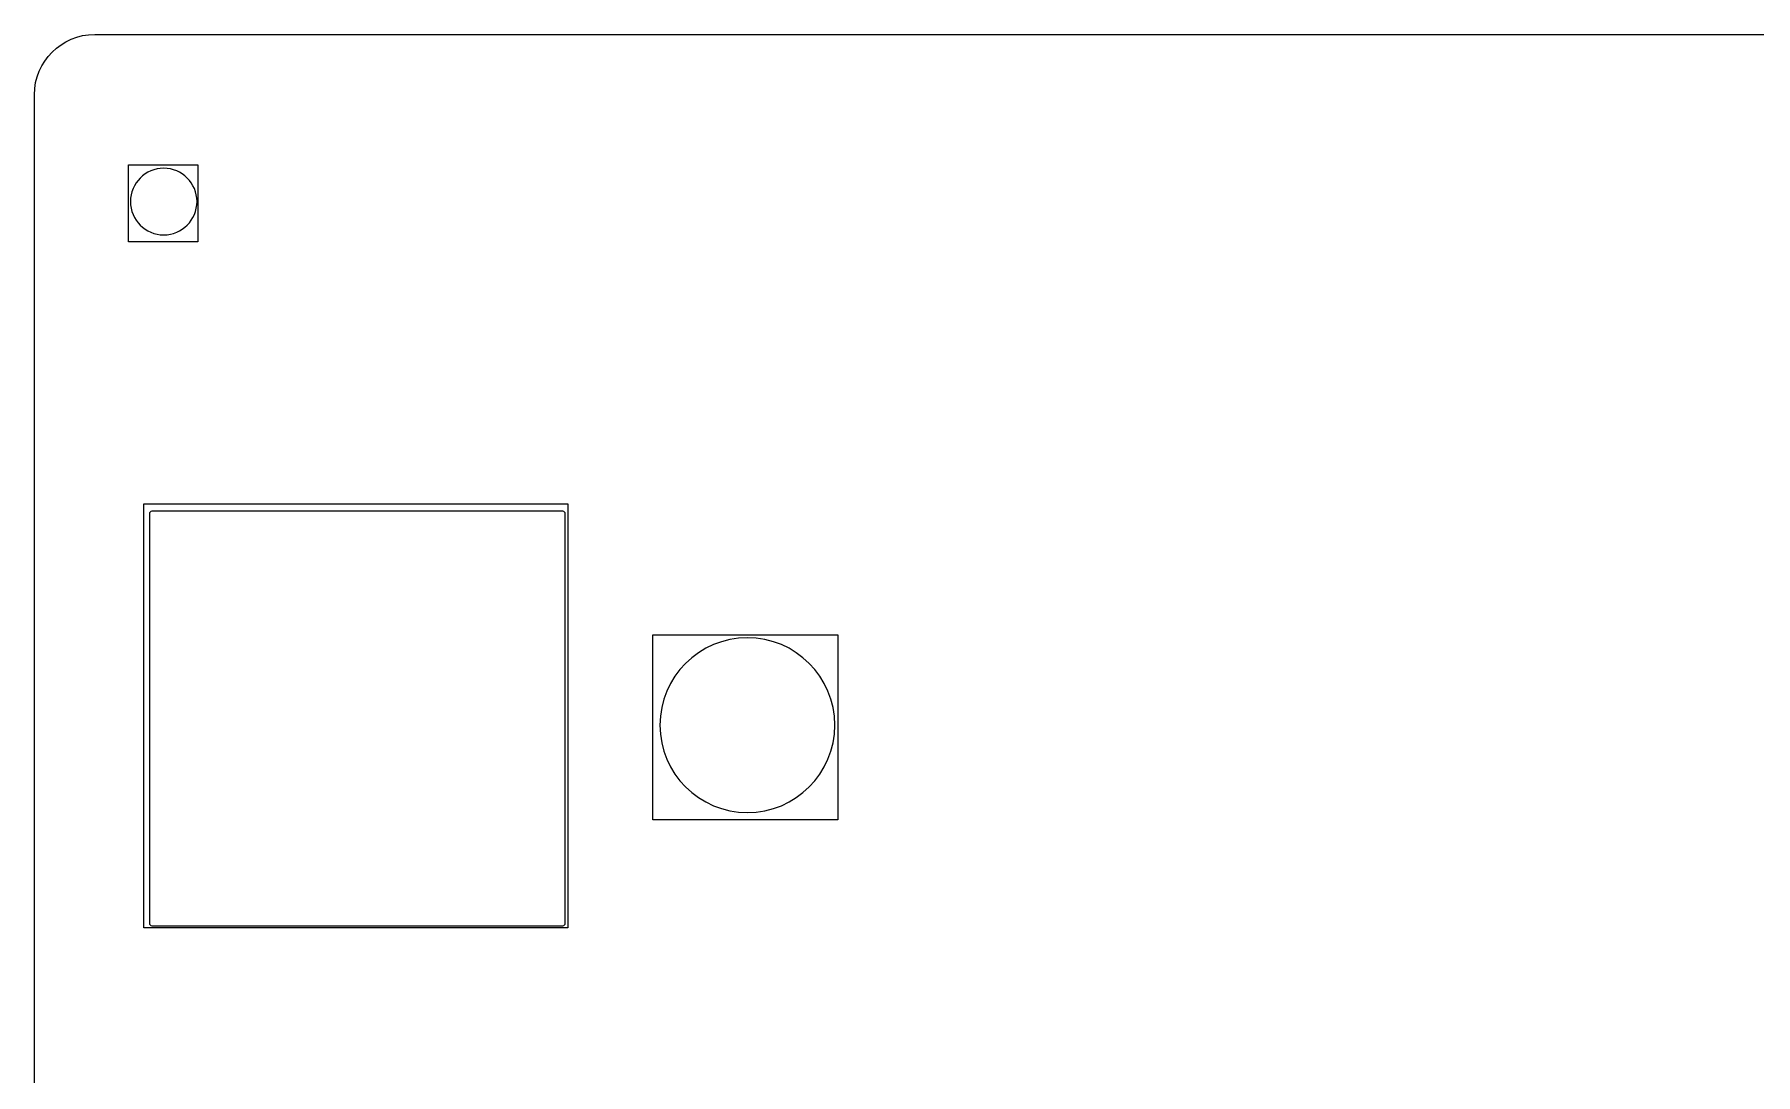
# Model space of a CAD drawing. Extents: x 70 to 208, y 35 to 154.
# Drawn here: x 70.5 to 149.2, y 106.5 to 154.1 of the extents above; entities that cross this region are included whole.
import ezdxf

# ---------------------------------------------------------------- set-up
doc = ezdxf.new("R2010")
doc.units = 0
doc.header["$MEASUREMENT"] = 0
doc.layers.add('LAYER_1', color=7, linetype='CONTINUOUS')
picture_1 = doc.add_image_def('image2.png', size_in_pixel=(24, 24))
picture_2 = doc.add_image_def('image6.png', size_in_pixel=(55, 55))
picture_3 = doc.add_image_def('image10.png', size_in_pixel=(9, 10))

# ---------------------------------------------------------------- blocks, each defined once
blk = doc.blocks.new('BLOCK_5')
at = {"layer": 'LAYER_1', "color": 1}
blk.add_open_spline([(103.108, 126.515), (105.317, 126.515), (107.108, 124.724), (107.108, 122.515), (107.108, 120.306), (105.317, 118.515), (103.108, 118.515), (100.899, 118.515), (99.108, 120.306), (99.108, 122.515), (99.108, 124.724), (100.899, 126.515), (103.108, 126.515)], degree=3, knots=[0, 0, 0, 0, 1, 1, 1, 2, 2, 2, 3, 3, 3, 4, 4, 4, 4], dxfattribs=at)
at = {"layer": 'LAYER_1'}
image = blk.add_image(picture_1, insert=(98.778, 118.181), size_in_units=(8.467, 8.467), dxfattribs=at)
blk = doc.blocks.new('BLOCK_4')
at = {"layer": 'LAYER_1'}
blk.add_blockref('BLOCK_5', (0, 0), dxfattribs=at)
blk = doc.blocks.new('BLOCK_13')
at = {"layer": 'LAYER_1', "color": 1}
blk.add_open_spline([(94.758, 132.201), (94.758, 132.266), (94.706, 132.318), (94.641, 132.318), (94.641, 132.318), (75.875, 132.318), (75.875, 132.318), (75.811, 132.318), (75.758, 132.266), (75.758, 132.201), (75.758, 132.201), (75.758, 113.435), (75.758, 113.435), (75.758, 113.371), (75.811, 113.318), (75.875, 113.318), (75.875, 113.318), (94.641, 113.318), (94.641, 113.318), (94.706, 113.318), (94.758, 113.371), (94.758, 113.435), (94.758, 113.435), (94.758, 132.201), (94.758, 132.201)], degree=3, knots=[0, 0, 0, 0, 1, 1, 1, 2, 2, 2, 3, 3, 3, 4, 4, 4, 5, 5, 5, 6, 6, 6, 7, 7, 7, 8, 8, 8, 8], dxfattribs=at)
at = {"layer": 'LAYER_1'}
image = blk.add_image(picture_2, insert=(75.494, 113.242), size_in_units=(19.403, 19.403), dxfattribs=at)
blk = doc.blocks.new('BLOCK_12')
at = {"layer": 'LAYER_1'}
blk.add_blockref('BLOCK_13', (0, 0), dxfattribs=at)
blk = doc.blocks.new('BLOCK_16')
at = {"layer": 'LAYER_1', "color": 1}
blk.add_open_spline([(208.482, 151.371), (208.482, 152.894), (207.245, 154.131), (205.722, 154.131), (205.722, 154.131), (73.242, 154.131), (73.242, 154.131), (71.718, 154.131), (70.482, 152.894), (70.482, 151.371), (70.482, 151.371), (70.482, 64.891), (70.482, 64.891), (70.482, 63.368), (71.718, 62.131), (73.242, 62.131), (73.242, 62.131), (205.722, 62.131), (205.722, 62.131), (207.245, 62.131), (208.482, 63.368), (208.482, 64.891), (208.482, 64.891), (208.482, 151.371), (208.482, 151.371)], degree=3, knots=[0, 0, 0, 0, 1, 1, 1, 2, 2, 2, 3, 3, 3, 4, 4, 4, 5, 5, 5, 6, 6, 6, 7, 7, 7, 8, 8, 8, 8], dxfattribs=at)
blk = doc.blocks.new('BLOCK_22')
at = {"layer": 'LAYER_1', "color": 1}
blk.add_open_spline([(76.399, 148.003), (77.24, 148.003), (77.922, 147.321), (77.922, 146.48), (77.922, 145.638), (77.24, 144.956), (76.399, 144.956), (75.557, 144.956), (74.875, 145.638), (74.875, 146.48), (74.875, 147.321), (75.557, 148.003), (76.399, 148.003)], degree=3, knots=[0, 0, 0, 0, 1, 1, 1, 2, 2, 2, 3, 3, 3, 4, 4, 4, 4], dxfattribs=at)
at = {"layer": 'LAYER_1'}
image = blk.add_image(picture_3, insert=(74.789, 144.639), size_in_units=(3.175, 3.528), dxfattribs=at)
blk = doc.blocks.new('BLOCK_21')
at = {"layer": 'LAYER_1'}
blk.add_blockref('BLOCK_22', (0, 0), dxfattribs=at)

msp = doc.modelspace()

# ---------------------------------------------------------------- block references
at = {"layer": 'LAYER_1'}
for name in ['BLOCK_16', 'BLOCK_21', 'BLOCK_12', 'BLOCK_4']:
    msp.add_blockref(name, (0, 0), dxfattribs=at)

doc.saveas('drawing.dxf')
